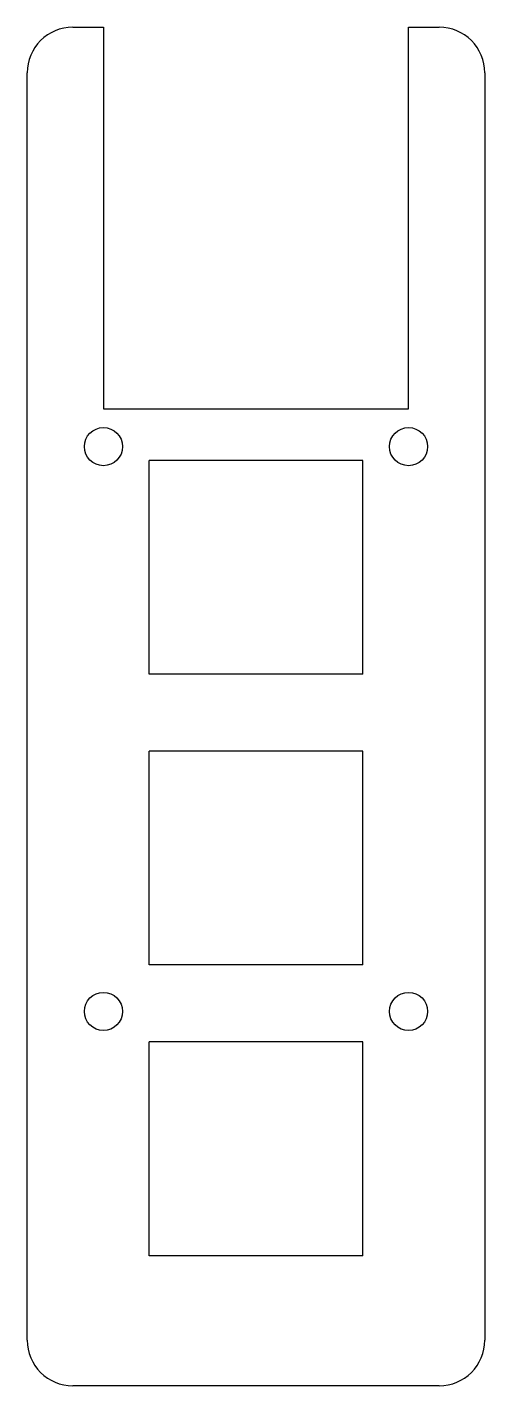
# Model space of a CAD drawing. Extents: x -15 to 15, y -44.5 to 44.5.
import ezdxf

# ---------------------------------------------------------------- set-up
doc = ezdxf.new("R2010")
doc.units = 0
doc.layers.add('VISIBLE', color=7, linetype='CONTINUOUS')

msp = doc.modelspace()

# ---------------------------------------------------------------- linework, layer by layer
at = {"layer": 'VISIBLE'}
for p, q in [((-12, 44.5), (-10, 44.5)), ((-10, 44.5), (-10, 19.5)), ((10, 44.5), (12, 44.5)), ((10, 19.5), (10, 44.5)), ((-15, -41.5), (-15, 41.5)), ((15, 41.5), (15, -41.5)), ((-10, 19.5), (10, 19.5)), ((-7, 2.125), (-7, 16.125)), ((7, 16.125), (-7, 16.125)), ((7, 2.125), (7, 16.125)), ((7, 2.125), (-7, 2.125)), ((-7, -16.925), (-7, -2.925)), ((7, -2.925), (-7, -2.925)), ((7, -16.925), (7, -2.925)), ((7, -16.925), (-7, -16.925)), ((-7, -35.975), (-7, -21.975)), ((7, -21.975), (-7, -21.975)), ((7, -35.975), (7, -21.975)), ((7, -35.975), (-7, -35.975)), ((12, -44.5), (-12, -44.5))]:
    msp.add_line(p, q, dxfattribs=at)
for centre in [(-10, 17.025), (10, 17.025), (-10, -19.975), (10, -19.975)]:
    msp.add_circle(centre, 1.25, dxfattribs=at)
for centre, start, end in [((-12, 41.5), 90, 180), ((12, 41.5), 0, 90), ((-12, -41.5), 180, 270), ((12, -41.5), 270, 0)]:
    msp.add_arc(centre, 3, start, end, dxfattribs=at)

doc.saveas('drawing.dxf')
